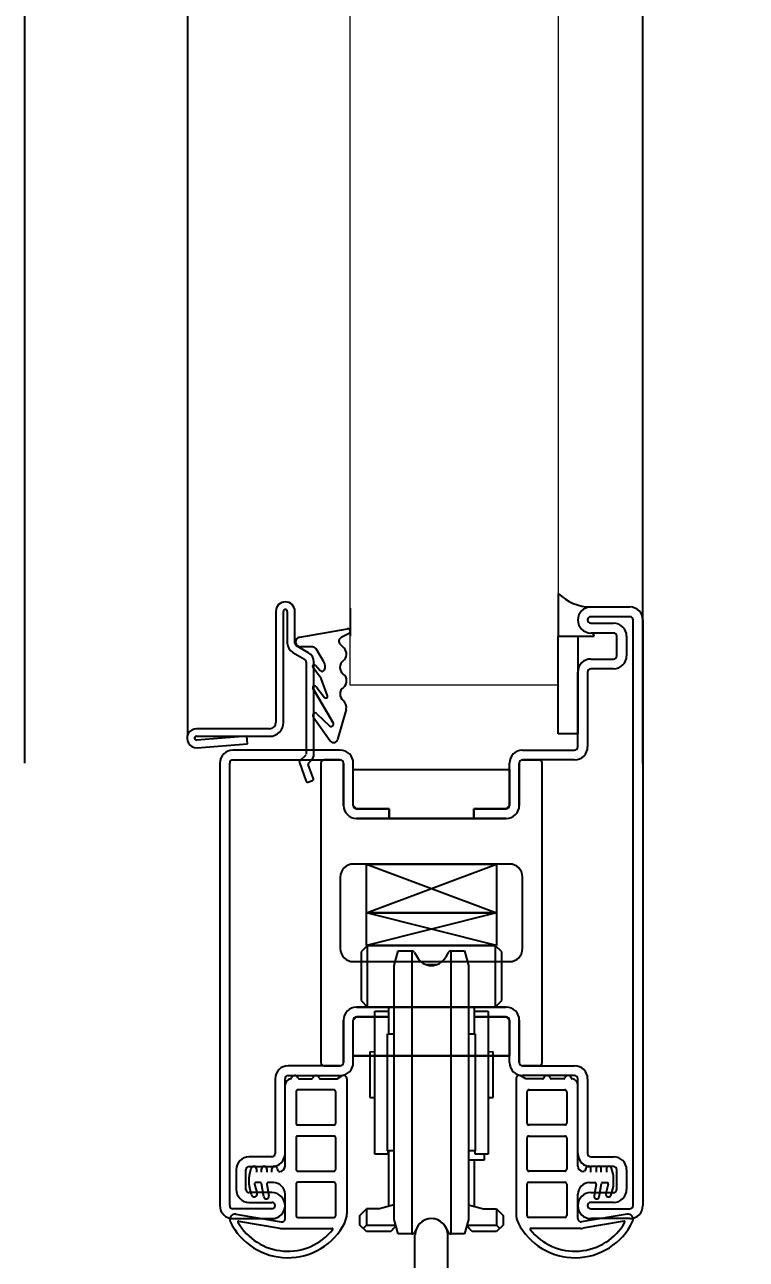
# Model space of a CAD drawing. Header units: inches. Extents: x -2661 to 42767, y -1222 to 9099.
# Drawn here: x -429.74 to -425.42, y 2746.38 to 2753.77 of the extents above; entities that cross this region are included whole.
import ezdxf
from ezdxf import colors
from ezdxf.entities.mleader import LeaderData, LeaderLine
from ezdxf.math import Vec2, Vec3

# ---------------------------------------------------------------- set-up
doc = ezdxf.new("R2010")
doc.units = ezdxf.units.IN
doc.header["$LTSCALE"] = 12
doc.header["$MEASUREMENT"] = 0
doc.layers.add('DESIGNER COMMENTS', color=221, linetype='CONTINUOUS', plot=False)
doc.layers.add('S-ANNO-NOTE', color=4, linetype='CONTINUOUS')
doc.layers.add('S-ARCH', color=1, linetype='CONTINUOUS')
doc.styles.add('Arial', font='arial.ttf', dxfattribs={"width": 0.85})

msp = doc.modelspace()

# ---------------------------------------------------------------- linework, layer by layer
at = {"layer": 'S-ARCH'}
for p, q in [((-429.74112, 2749.34898), (-429.74112, 2777.60671)), ((-428.76608, 2777.60671), (-428.76608, 2749.51925)), ((-426.03612, 2749.34898), (-426.03612, 2777.60671)), ((-426.54316, 2750.36498), (-426.54316, 2750.10948)), ((-428.23579, 2750.25859), (-428.23578, 2749.59358)), ((-428.19018, 2749.59358), (-428.19019, 2750.25859)), ((-428.16739, 2750.25859), (-428.16738, 2750.06893)), ((-428.12178, 2750.06893), (-428.12179, 2750.25859)), ((-427.79122, 2750.27801), (-427.79122, 2750.10948)), ((-426.34812, 2750.28498), (-426.11412, 2750.28498)), ((-426.11412, 2750.22648), (-426.34812, 2750.22648)), ((-426.34812, 2750.18748), (-426.21162, 2750.18748)), ((-426.09462, 2746.69698), (-426.09462, 2750.20698)), ((-426.03612, 2750.20698), (-426.03612, 2746.69698)), ((-428.09286, 2750.1048), (-427.8065, 2750.15333)), ((-427.79733, 2750.12509), (-427.84439, 2750.10191)), ((-426.54336, 2749.52448), (-426.54336, 2750.10948)), ((-426.54336, 2750.10948), (-426.42616, 2750.10948)), ((-426.54316, 2750.10948), (-426.32866, 2750.10948)), ((-426.42616, 2750.10948), (-426.42616, 2749.52448)), ((-426.21162, 2750.12898), (-426.34812, 2750.12898)), ((-426.19212, 2749.99248), (-426.19212, 2750.10948)), ((-426.13362, 2750.10948), (-426.13362, 2749.99248)), ((-428.04052, 2750.01105), (-428.11228, 2750.05248)), ((-428.01637, 2750.04527), (-428.08778, 2750.04523)), ((-427.94877, 2749.95628), (-427.99493, 2750.03314)), ((-427.85101, 2750.0618), (-427.8274, 2750.03821)), ((-428.13508, 2750.01299), (-428.06332, 2749.97155)), ((-428.05382, 2749.9551), (-428.05381, 2749.40302)), ((-428.00821, 2749.40302), (-428.00822, 2749.9551)), ((-426.34812, 2749.97298), (-426.21162, 2749.97298)), ((-427.9651, 2749.8554), (-428.01376, 2749.92358)), ((-427.99822, 2749.93614), (-427.97011, 2749.90395)), ((-426.42612, 2749.44648), (-426.42612, 2749.89498)), ((-426.36762, 2749.89498), (-426.36762, 2749.44648)), ((-426.21162, 2749.91448), (-426.34812, 2749.91448)), ((-427.89178, 2749.59143), (-428.0134, 2749.79812)), ((-428.0134, 2749.79812), (-427.89178, 2749.59143)), ((-427.99709, 2749.80958), (-427.94369, 2749.74339)), ((-427.92664, 2749.75331), (-427.9651, 2749.8554)), ((-427.98956, 2749.64542), (-427.9152, 2749.57309)), ((-427.81508, 2749.67136), (-427.86552, 2749.48993)), ((-428.01234, 2749.62608), (-427.90998, 2749.48214)), ((-428.27378, 2749.55558), (-428.71121, 2749.55558)), ((-428.71121, 2749.50998), (-428.27378, 2749.50998)), ((-428.40957, 2749.50978), (-428.71044, 2749.4872)), ((-428.4065, 2749.46428), (-428.40957, 2749.50978)), ((-426.42616, 2749.52448), (-426.54336, 2749.52448)), ((-428.70737, 2749.44171), (-428.4065, 2749.46428)), ((-427.84962, 2749.42698), (-428.49312, 2749.42698)), ((-426.75762, 2749.42698), (-426.44562, 2749.42698)), ((-428.57112, 2749.34898), (-428.57112, 2746.69698)), ((-428.51262, 2746.69698), (-428.51262, 2749.34898)), ((-428.49312, 2749.36848), (-427.84962, 2749.36848)), ((-428.095, 2749.35247), (-428.05366, 2749.23889)), ((-428.05604, 2749.39764), (-428.09324, 2749.36044)), ((-428.04045, 2749.34874), (-428.02379, 2749.3654)), ((-427.96662, 2749.34898), (-427.96662, 2747.55498)), ((-427.84962, 2749.36848), (-427.94712, 2749.36848)), ((-427.83012, 2749.34898), (-427.83012, 2749.09548)), ((-427.83012, 2749.09548), (-427.83012, 2749.34898)), ((-427.77162, 2749.09548), (-427.77162, 2749.34898)), ((-426.83562, 2749.09548), (-426.83562, 2749.34898)), ((-426.77712, 2749.09548), (-426.77712, 2749.34898)), ((-426.77712, 2749.34898), (-426.77712, 2749.09548)), ((-426.44562, 2749.36848), (-426.75762, 2749.36848)), ((-426.75762, 2749.36848), (-426.66012, 2749.36848)), ((-426.64062, 2747.55498), (-426.64062, 2749.34898)), ((-428.01081, 2749.25448), (-428.04222, 2749.34077)), ((-427.77162, 2749.30998), (-426.83562, 2749.30998)), ((-427.77162, 2749.09548), (-427.77162, 2749.30998)), ((-426.83562, 2749.30998), (-426.83562, 2749.09548)), ((-428.04392, 2749.23434), (-428.01535, 2749.24474)), ((-427.75212, 2749.07598), (-427.77162, 2749.09548)), ((-427.75212, 2749.07598), (-427.55712, 2749.07598)), ((-427.55712, 2749.07598), (-427.75212, 2749.07598)), ((-427.55712, 2749.07598), (-427.55712, 2749.01748)), ((-427.55712, 2749.01748), (-427.55712, 2749.07598)), ((-427.05012, 2749.01748), (-427.05012, 2749.07598)), ((-427.05012, 2749.07598), (-426.85512, 2749.07598)), ((-426.85512, 2749.07598), (-427.05012, 2749.07598)), ((-427.05012, 2749.07598), (-427.05012, 2749.01748)), ((-426.83562, 2749.09548), (-426.85512, 2749.07598)), ((-427.55712, 2749.01748), (-427.75212, 2749.01748)), ((-427.75212, 2749.01748), (-426.85512, 2749.01748)), ((-427.05012, 2749.01748), (-427.55712, 2749.01748)), ((-426.85512, 2749.01748), (-427.05012, 2749.01748)), ((-426.83562, 2748.74448), (-427.77162, 2748.74448)), ((-427.69362, 2748.45206), (-426.91362, 2748.74448)), ((-427.69362, 2748.74448), (-426.91362, 2748.74448)), ((-427.69362, 2748.45206), (-427.69362, 2748.74448)), ((-427.69362, 2748.74448), (-426.91362, 2748.45206)), ((-426.91362, 2748.74448), (-426.91362, 2748.45206)), ((-427.84962, 2748.66648), (-427.84962, 2748.23748)), ((-426.75762, 2748.23748), (-426.75762, 2748.66648)), ((-426.91362, 2748.25706), (-427.69362, 2748.45206)), ((-427.69362, 2748.45206), (-426.91362, 2748.45206)), ((-427.69362, 2748.25706), (-427.69362, 2748.45206)), ((-426.91362, 2748.45206), (-427.69362, 2748.45206)), ((-426.91362, 2748.45206), (-427.69362, 2748.25706)), ((-426.91362, 2748.45206), (-426.91362, 2748.25706)), ((-427.68582, 2748.25706), (-427.72482, 2748.21806)), ((-426.91362, 2748.25706), (-427.69362, 2748.25706)), ((-427.68582, 2747.88656), (-427.68582, 2748.25706)), ((-427.68582, 2748.25706), (-426.92142, 2748.25706)), ((-426.88242, 2748.21806), (-426.92142, 2748.25706)), ((-426.92142, 2748.25706), (-426.92142, 2747.88656)), ((-427.72482, 2748.21806), (-427.72482, 2747.92556)), ((-427.52592, 2748.13643), (-427.50252, 2748.22376)), ((-427.50252, 2748.22376), (-427.42184, 2748.22376)), ((-427.42184, 2748.22376), (-427.42184, 2746.52726)), ((-427.40495, 2748.21401), (-427.38806, 2748.18476)), ((-427.2023, 2748.21401), (-427.21919, 2748.18476)), ((-427.18541, 2746.52726), (-427.18541, 2748.22376)), ((-427.18541, 2748.22376), (-427.10472, 2748.22376)), ((-427.10472, 2748.22376), (-427.08132, 2748.13643)), ((-426.88242, 2747.92556), (-426.88242, 2748.21806)), ((-427.77162, 2748.15948), (-426.83562, 2748.15948)), ((-427.52592, 2746.61459), (-427.52592, 2748.13643)), ((-427.2758, 2748.14006), (-427.33144, 2748.14006)), ((-427.08132, 2748.13643), (-427.08132, 2746.61459)), ((-426.85512, 2747.88648), (-427.75212, 2747.88648)), ((-427.75212, 2747.88648), (-427.55712, 2747.88648)), ((-427.72482, 2747.92556), (-427.68582, 2747.88656)), ((-427.68582, 2747.88656), (-427.52592, 2747.88656)), ((-427.56102, 2747.88656), (-427.56102, 2747.72646)), ((-427.55712, 2747.88648), (-427.05012, 2747.88648)), ((-426.92142, 2747.88656), (-427.08132, 2747.88656)), ((-427.05012, 2747.88648), (-426.85512, 2747.88648)), ((-427.04622, 2747.72646), (-427.04622, 2747.88656)), ((-426.92142, 2747.88656), (-426.88242, 2747.92556)), ((-427.83012, 2747.80848), (-427.83012, 2747.55498)), ((-427.83012, 2747.55498), (-427.83012, 2747.80848)), ((-427.77162, 2747.80848), (-427.75212, 2747.82798)), ((-427.77162, 2747.55498), (-427.77162, 2747.80848)), ((-427.77162, 2747.59398), (-427.77162, 2747.80848)), ((-427.55712, 2747.82798), (-427.75212, 2747.82798)), ((-427.75212, 2747.82798), (-427.55712, 2747.82798)), ((-427.64292, 2747.00501), (-427.64292, 2747.86301)), ((-427.64292, 2747.86301), (-427.56492, 2747.86301)), ((-426.85512, 2747.82798), (-427.05012, 2747.82798)), ((-427.05012, 2747.82798), (-426.85512, 2747.82798)), ((-427.04232, 2747.86301), (-426.96432, 2747.86301)), ((-426.96432, 2747.86301), (-426.96432, 2747.00501)), ((-426.85512, 2747.82798), (-426.83562, 2747.80848)), ((-426.83562, 2747.55498), (-426.83562, 2747.80848)), ((-426.83562, 2747.80848), (-426.83562, 2747.59398)), ((-426.77712, 2747.55498), (-426.77712, 2747.80848)), ((-426.77712, 2747.80848), (-426.77712, 2747.55498)), ((-427.56687, 2747.02456), (-427.56687, 2747.72645)), ((-427.56492, 2747.72645), (-427.52592, 2747.72651)), ((-427.08132, 2747.72651), (-427.04232, 2747.72645)), ((-427.04037, 2747.02456), (-427.04037, 2747.72645)), ((-426.83562, 2747.59398), (-427.77162, 2747.59398)), ((-427.77162, 2747.59398), (-426.83562, 2747.59398)), ((-427.64292, 2747.61687), (-427.67334, 2747.61794)), ((-427.67334, 2747.61794), (-427.67334, 2747.34494)), ((-426.93312, 2747.61796), (-426.96432, 2747.61687)), ((-426.93312, 2747.34491), (-426.93312, 2747.61796)), ((-427.84962, 2747.53548), (-428.16162, 2747.53548)), ((-427.94712, 2747.53548), (-427.84962, 2747.53548)), ((-426.66012, 2747.53548), (-426.75762, 2747.53548)), ((-426.75762, 2747.53548), (-426.44562, 2747.53548)), ((-428.23962, 2747.45748), (-428.23962, 2747.00898)), ((-428.18112, 2747.00898), (-428.18112, 2747.45748)), ((-428.16162, 2747.47698), (-427.84962, 2747.47698)), ((-428.09646, 2747.45748), (-428.02204, 2747.45748)), ((-427.96971, 2747.45748), (-427.86912, 2747.45748)), ((-427.86912, 2747.45748), (-427.83987, 2747.47437)), ((-427.81062, 2747.45748), (-427.81062, 2746.64748)), ((-426.79662, 2747.45748), (-426.79662, 2746.64748)), ((-426.73812, 2747.45748), (-426.76737, 2747.47437)), ((-426.44562, 2747.47698), (-426.75762, 2747.47698)), ((-426.63754, 2747.45748), (-426.73812, 2747.45748)), ((-426.51079, 2747.45748), (-426.58521, 2747.45748)), ((-426.42612, 2747.00898), (-426.42612, 2747.45748)), ((-426.36762, 2747.45748), (-426.36762, 2747.00898)), ((-428.18112, 2746.93275), (-428.18112, 2747.41848)), ((-428.11482, 2747.37948), (-428.11482, 2747.19228)), ((-427.88862, 2747.39118), (-428.10312, 2747.39118)), ((-427.87692, 2747.19228), (-427.87692, 2747.37948)), ((-426.73032, 2747.19228), (-426.73032, 2747.37948)), ((-426.71862, 2747.39118), (-426.50412, 2747.39118)), ((-426.49242, 2747.37948), (-426.49242, 2747.19228)), ((-426.42612, 2746.93275), (-426.42612, 2747.41848)), ((-427.67334, 2747.34494), (-427.64292, 2747.346)), ((-426.96432, 2747.346), (-426.93312, 2747.34491)), ((-428.10312, 2747.18058), (-427.88862, 2747.18058)), ((-426.50412, 2747.18058), (-426.71862, 2747.18058)), ((-428.11482, 2747.10258), (-428.11482, 2746.91538)), ((-427.88862, 2747.11428), (-428.10312, 2747.11428)), ((-427.87692, 2746.91538), (-427.87692, 2747.10258)), ((-426.73032, 2746.91538), (-426.73032, 2747.10258)), ((-426.71862, 2747.11428), (-426.50412, 2747.11428)), ((-426.49242, 2747.10258), (-426.49242, 2746.91538)), ((-428.25912, 2746.98948), (-428.39562, 2746.98948)), ((-427.56492, 2747.00501), (-427.64292, 2747.00501)), ((-427.52592, 2747.02451), (-427.56492, 2747.02456)), ((-427.56492, 2747.02456), (-427.56492, 2747.00501)), ((-427.56102, 2747.02455), (-427.56102, 2746.69219)), ((-427.04232, 2747.02456), (-427.08132, 2747.02451)), ((-427.04232, 2747.00501), (-427.04232, 2747.02456)), ((-426.96432, 2747.00501), (-427.04232, 2747.00501)), ((-426.98772, 2747.00501), (-426.98772, 2746.97006)), ((-426.34812, 2746.98948), (-426.21162, 2746.98948)), ((-428.47362, 2746.91148), (-428.47362, 2746.79448)), ((-428.41512, 2746.79448), (-428.41512, 2746.91148)), ((-428.39562, 2746.93098), (-428.25912, 2746.93098)), ((-428.39429, 2746.88053), (-428.3834, 2746.9212)), ((-428.35273, 2746.91716), (-428.35273, 2746.89765)), ((-428.32153, 2746.89765), (-428.32153, 2746.91716)), ((-428.29033, 2746.91716), (-428.29033, 2746.89765)), ((-428.25912, 2746.89765), (-428.25912, 2746.91716)), ((-428.22846, 2746.9212), (-428.22397, 2746.90444)), ((-426.98772, 2746.97006), (-427.08132, 2746.97006)), ((-427.04622, 2746.69219), (-427.04622, 2746.97006)), ((-426.37879, 2746.9212), (-426.38328, 2746.90444)), ((-426.21162, 2746.93098), (-426.34812, 2746.93098)), ((-426.34812, 2746.89765), (-426.34812, 2746.91716)), ((-426.31692, 2746.91716), (-426.31692, 2746.89765)), ((-426.28572, 2746.89765), (-426.28572, 2746.91716)), ((-426.25452, 2746.91716), (-426.25452, 2746.89765)), ((-426.21295, 2746.88053), (-426.22385, 2746.9212)), ((-426.19212, 2746.79448), (-426.19212, 2746.91148)), ((-426.13362, 2746.91148), (-426.13362, 2746.79448)), ((-428.39562, 2746.82175), (-428.39562, 2746.87044)), ((-428.3303, 2746.83525), (-428.35588, 2746.83525)), ((-428.25132, 2746.83525), (-428.28278, 2746.83525)), ((-428.2202, 2746.90155), (-428.21232, 2746.90155)), ((-428.10312, 2746.90368), (-427.88862, 2746.90368)), ((-427.88862, 2746.83738), (-428.10312, 2746.83738)), ((-426.50412, 2746.90368), (-426.71862, 2746.90368)), ((-426.71862, 2746.83738), (-426.50412, 2746.83738)), ((-426.38705, 2746.90155), (-426.39492, 2746.90155)), ((-426.35592, 2746.83525), (-426.32447, 2746.83525)), ((-426.27694, 2746.83525), (-426.25137, 2746.83525)), ((-426.21162, 2746.82175), (-426.21162, 2746.87044)), ((-428.25912, 2746.77498), (-428.39562, 2746.77498)), ((-428.38099, 2746.76201), (-428.39429, 2746.81166)), ((-428.36341, 2746.82543), (-428.34873, 2746.77066)), ((-428.30884, 2746.75065), (-428.32262, 2746.82881)), ((-428.29046, 2746.8261), (-428.27812, 2746.75607)), ((-428.18112, 2746.61898), (-428.18112, 2746.76505)), ((-428.11482, 2746.82568), (-428.11482, 2746.63848)), ((-427.87692, 2746.63848), (-427.87692, 2746.82568)), ((-426.73032, 2746.63848), (-426.73032, 2746.82568)), ((-426.49242, 2746.82568), (-426.49242, 2746.63848)), ((-426.42612, 2746.61898), (-426.42612, 2746.76505)), ((-426.34812, 2746.77498), (-426.21162, 2746.77498)), ((-426.31678, 2746.8261), (-426.32913, 2746.75607)), ((-426.29841, 2746.75065), (-426.28463, 2746.82881)), ((-426.24384, 2746.82543), (-426.25851, 2746.77066)), ((-426.22626, 2746.76201), (-426.21295, 2746.81166)), ((-428.39562, 2746.71648), (-428.25912, 2746.71648)), ((-427.52592, 2746.70159), (-427.61562, 2746.67756)), ((-427.08132, 2746.70159), (-426.99162, 2746.67756)), ((-426.21162, 2746.71648), (-426.34812, 2746.71648)), ((-428.25912, 2746.67748), (-428.49312, 2746.67748)), ((-428.49312, 2746.61898), (-428.25912, 2746.61898)), ((-428.47622, 2746.64585), (-428.20388, 2746.59976)), ((-428.10312, 2746.62678), (-427.88862, 2746.62678)), ((-427.73262, 2746.63856), (-427.69362, 2746.67756)), ((-427.73262, 2746.58006), (-427.73262, 2746.63856)), ((-427.61562, 2746.67756), (-427.69362, 2746.67756)), ((-427.69362, 2746.67756), (-427.69362, 2746.58006)), ((-427.50252, 2746.52726), (-427.52592, 2746.61459)), ((-427.08132, 2746.61459), (-427.10472, 2746.52726)), ((-426.99162, 2746.67756), (-426.91362, 2746.67756)), ((-426.91362, 2746.67756), (-426.87462, 2746.63856)), ((-426.91362, 2746.67756), (-426.91362, 2746.58006)), ((-426.87462, 2746.63856), (-426.87462, 2746.58006)), ((-426.50412, 2746.62678), (-426.71862, 2746.62678)), ((-426.13103, 2746.64585), (-426.40337, 2746.59976)), ((-426.34812, 2746.67748), (-426.11412, 2746.67748)), ((-426.11412, 2746.61898), (-426.34812, 2746.61898)), ((-428.45944, 2746.60346), (-428.212, 2746.56158)), ((-428.19899, 2746.56048), (-427.89833, 2746.56048)), ((-427.69362, 2746.54106), (-427.73262, 2746.58006)), ((-427.71312, 2746.56056), (-427.69362, 2746.58006)), ((-427.69362, 2746.58006), (-427.51667, 2746.58006)), ((-427.54718, 2746.54106), (-427.69362, 2746.54106)), ((-427.38806, 2746.57023), (-427.40495, 2746.53701)), ((-427.21919, 2746.57023), (-427.2023, 2746.53701)), ((-427.09058, 2746.58006), (-426.91362, 2746.58006)), ((-426.91362, 2746.54106), (-427.06007, 2746.54106)), ((-426.91362, 2746.58006), (-426.89412, 2746.56056)), ((-426.87462, 2746.58006), (-426.91362, 2746.54106)), ((-426.40826, 2746.56048), (-426.70892, 2746.56048)), ((-426.14781, 2746.60346), (-426.39525, 2746.56158)), ((-427.42184, 2746.52726), (-427.50252, 2746.52726)), ((-427.40215, 2745.2737), (-427.40215, 2746.51919)), ((-427.20715, 2746.51919), (-427.20715, 2744.8057)), ((-427.10472, 2746.52726), (-427.18541, 2746.52726))]:
    msp.add_line(p, q, dxfattribs=at)
at = {"layer": 'S-ARCH', "lineweight": 18}
for p, q in [((-427.79116, 2749.81698), (-427.79116, 2777.60671)), ((-426.54316, 2777.60671), (-426.54316, 2749.81698)), ((-426.54316, 2749.81698), (-427.79116, 2749.81698))]:
    msp.add_line(p, q, dxfattribs=at)
at = {"layer": 'S-ARCH'}
for centre, radius, start, end in [((-428.17879, 2750.25859), 0.057, 0.00064, 180.00064), ((-426.34778, 2750.56358), 0.2786, 225.468016, 269.920977), ((-428.17879, 2750.25859), 0.0114, 0.00064, 180.00064), ((-426.34816, 2750.20698), 0.078, 90, 270), ((-426.34812, 2750.20698), 0.078, 90, 270), ((-426.11412, 2750.20698), 0.078, 0, 90), ((-426.34812, 2750.20698), 0.0195, 90, 270), ((-426.21162, 2750.10948), 0.078, 0, 90), ((-426.11412, 2750.20698), 0.0195, 0, 90), ((-428.08778, 2750.07524), 0.03, 99.751892, 270), ((-427.83334, 2750.07948), 0.025, 116.225753, 225.025353), ((-427.80396, 2750.13854), 0.015, 296.225753, 99.746244), ((-426.34816, 2750.10948), 0.0195, 360, 90), ((-426.21162, 2750.10948), 0.0195, 0, 90), ((-428.10278, 2750.06893), 0.0646, 180.00064, 240.00064), ((-428.10278, 2750.06893), 0.019, 180.00064, 240.00064), ((-428.01636, 2750.02027), 0.025, 30.986131, 90.028542), ((-427.86274, 2750.00284), 0.05, 307.280056, 45.025353), ((-428.07282, 2749.9551), 0.019, 0.00064, 60.00064), ((-428.07282, 2749.9551), 0.0646, 0.00064, 60.00064), ((-427.99019, 2749.92874), 0.04974, 335.063905, 33.625532), ((-427.80217, 2749.92327), 0.05, 127.280056, 233.425696), ((-426.34812, 2749.89498), 0.078, 90, 180), ((-426.21162, 2749.99248), 0.078, 270, 0), ((-426.21162, 2749.99248), 0.0195, 270, 0), ((-428.0057, 2749.9295), 0.01, 41.551411, 216.316822), ((-427.95881, 2749.91381), 0.015, 221.125231, 336.222249), ((-427.86176, 2749.84296), 0.05, 307.174755, 53.425696), ((-426.34812, 2749.89498), 0.0195, 90, 180), ((-428.00478, 2749.80319), 0.01, 39.732343, 210.472906), ((-427.80133, 2749.76328), 0.05, 127.174755, 231.745347), ((-427.936, 2749.74978), 0.01, 219.732343, 20.643286), ((-427.86325, 2749.68476), 0.05, 344.462808, 51.745347), ((-428.00008, 2749.63472), 0.015, 45.511718, 215.172544), ((-428.27378, 2749.59358), 0.038, 270.00064, 0.00064), ((-428.27378, 2749.59358), 0.0836, 270.00064, 0.00064), ((-427.90468, 2749.58378), 0.015, 225.475142, 30.676743), ((-428.71121, 2749.49858), 0.057, 90.00064, 273.858704), ((-428.71121, 2749.49858), 0.0114, 90.00064, 273.858704), ((-428.49312, 2749.34898), 0.078, 90, 180), ((-427.88961, 2749.49663), 0.025, 215.417053, 344.462808), ((-427.84962, 2749.34898), 0.078, 0, 90), ((-426.75762, 2749.34898), 0.078, 90, 180), ((-426.44562, 2749.44648), 0.078, 270, 0), ((-426.44562, 2749.44648), 0.0195, 270, 0), ((-428.49312, 2749.34898), 0.0195, 90, 180), ((-428.08786, 2749.35507), 0.0076, 135.00064, 200.00205), ((-428.03507, 2749.34337), 0.0076, 135.00064, 200.00205), ((-428.06141, 2749.40302), 0.0532, 315.00064, 0.00064), ((-427.94712, 2749.34898), 0.0195, 90, 180), ((-427.84962, 2749.34898), 0.0195, 0, 90), ((-427.84962, 2749.34898), 0.0195, 0, 90), ((-426.75762, 2749.34898), 0.0195, 90, 180), ((-426.75762, 2749.34898), 0.0195, 90, 180), ((-426.66012, 2749.34898), 0.0195, 0, 90), ((-428.04652, 2749.24149), 0.0076, 200.00205, 290.00205), ((-428.01795, 2749.25188), 0.0076, 290.00205, 20.00205), ((-427.75212, 2749.09548), 0.078, 180, 270), ((-427.75212, 2749.09548), 0.078, 180, 270), ((-427.75212, 2749.09548), 0.0195, 180, 270), ((-426.85512, 2749.09548), 0.078, 270, 0), ((-426.85512, 2749.09548), 0.0195, 270, 0), ((-426.85512, 2749.09548), 0.078, 270, 0), ((-427.77162, 2748.66648), 0.078, 90, 180), ((-426.83562, 2748.66648), 0.078, 0, 90), ((-427.77162, 2748.23748), 0.078, 180, 270), ((-427.42184, 2748.20426), 0.0195, 30, 90), ((-427.30362, 2748.23351), 0.0975, 210, 330), ((-427.18541, 2748.20426), 0.0195, 90, 150), ((-426.83562, 2748.23748), 0.078, 270, 0), ((-427.75212, 2747.80848), 0.078, 90, 180), ((-427.75212, 2747.80848), 0.078, 90, 180), ((-426.85512, 2747.80848), 0.078, 0, 90), ((-426.85512, 2747.80848), 0.078, 0, 90), ((-427.75212, 2747.80848), 0.0195, 90, 180), ((-426.85512, 2747.80848), 0.0195, 0, 90), ((-428.16162, 2747.45748), 0.078, 90, 180), ((-427.94712, 2747.55498), 0.0195, 180, 270), ((-427.84962, 2747.55498), 0.078, 270, 0), ((-427.84962, 2747.55498), 0.0195, 270, 0), ((-427.84962, 2747.55498), 0.0195, 270, 0), ((-426.75762, 2747.55498), 0.078, 180, 270), ((-426.75762, 2747.55498), 0.0195, 180, 270), ((-426.75762, 2747.55498), 0.0195, 180, 270), ((-426.66012, 2747.55498), 0.0195, 270, 0), ((-426.44562, 2747.45748), 0.078, 0, 90), ((-428.16162, 2747.45748), 0.0195, 90, 180), ((-428.14212, 2747.41848), 0.039, 98.361006, 180), ((-428.14893, 2747.46478), 0.0078, 278.361006, 344.484798), ((-428.12262, 2747.45748), 0.0195, 16.60155, 164.484798), ((-428.09646, 2747.46528), 0.0078, 196.60155, 270), ((-428.02204, 2747.46528), 0.0078, 270, 343.39845), ((-427.99587, 2747.45748), 0.0195, 16.60155, 163.39845), ((-427.96971, 2747.46528), 0.0078, 196.60155, 270), ((-427.83012, 2747.45748), 0.0195, 0, 120), ((-426.77712, 2747.45748), 0.0195, 60, 180), ((-426.63754, 2747.46528), 0.0078, 270, 343.39845), ((-426.61137, 2747.45748), 0.0195, 16.60155, 163.39845), ((-426.58521, 2747.46528), 0.0078, 196.60155, 270), ((-426.51079, 2747.46528), 0.0078, 270, 343.39845), ((-426.48462, 2747.45748), 0.0195, 15.515202, 163.39845), ((-426.45832, 2747.46478), 0.0078, 195.515202, 261.638994), ((-426.46512, 2747.41848), 0.039, 0, 81.638994), ((-426.44562, 2747.45748), 0.0195, 0, 90), ((-428.10312, 2747.37948), 0.0117, 90, 180), ((-427.88862, 2747.37948), 0.0117, 0, 90), ((-426.71862, 2747.37948), 0.0117, 90, 180), ((-426.50412, 2747.37948), 0.0117, 0, 90), ((-428.10312, 2747.19228), 0.0117, 180, 270), ((-427.88862, 2747.19228), 0.0117, 270, 0), ((-426.71862, 2747.19228), 0.0117, 180, 270), ((-426.50412, 2747.19228), 0.0117, 270, 0), ((-428.10312, 2747.10258), 0.0117, 90, 180), ((-427.88862, 2747.10258), 0.0117, 0, 90), ((-426.71862, 2747.10258), 0.0117, 90, 180), ((-426.50412, 2747.10258), 0.0117, 0, 90), ((-428.39562, 2746.91148), 0.078, 90, 180), ((-428.25912, 2747.00898), 0.078, 270, 0), ((-428.25912, 2747.00898), 0.0195, 270, 0), ((-426.34812, 2747.00898), 0.078, 180, 270), ((-426.34812, 2747.00898), 0.0195, 180, 270), ((-426.21162, 2746.91148), 0.078, 0, 90), ((-428.39562, 2746.91148), 0.0195, 90, 180), ((-428.36833, 2746.91716), 0.0156, 0, 165), ((-428.30593, 2746.91716), 0.0156, 0, 180), ((-428.24352, 2746.91716), 0.0156, 15, 180), ((-428.21232, 2746.93275), 0.0312, 270, 0), ((-428.10312, 2746.91538), 0.0117, 180, 270), ((-427.88862, 2746.91538), 0.0117, 270, 0), ((-426.71862, 2746.91538), 0.0117, 180, 270), ((-426.50412, 2746.91538), 0.0117, 270, 0), ((-426.39492, 2746.93275), 0.0312, 180, 270), ((-426.36372, 2746.91716), 0.0156, 0, 165), ((-426.30132, 2746.91716), 0.0156, 0, 180), ((-426.23892, 2746.91716), 0.0156, 15, 180), ((-426.21162, 2746.91148), 0.0195, 0, 90), ((-428.35662, 2746.87044), 0.039, 165, 180), ((-428.35588, 2746.82745), 0.0078, 90, 195), ((-428.3303, 2746.82745), 0.0078, 10, 90), ((-428.28278, 2746.82745), 0.0078, 90, 190), ((-428.25132, 2746.76505), 0.0702, 0, 90), ((-428.10312, 2746.82568), 0.0117, 90, 180), ((-427.88862, 2746.82568), 0.0117, 0, 90), ((-426.71862, 2746.82568), 0.0117, 90, 180), ((-426.50412, 2746.82568), 0.0117, 0, 90), ((-426.35592, 2746.76505), 0.0702, 90, 180), ((-426.32447, 2746.82745), 0.0078, 350, 90), ((-426.27694, 2746.82745), 0.0078, 90, 170), ((-426.25137, 2746.82745), 0.0078, 345, 90), ((-426.25062, 2746.87044), 0.039, 0, 15), ((-428.39562, 2746.79448), 0.078, 180, 270), ((-428.39562, 2746.79448), 0.0195, 180, 270), ((-428.35662, 2746.82175), 0.039, 180, 195), ((-428.36486, 2746.76634), 0.0167, 195, 15), ((-428.25912, 2746.69698), 0.078, 270, 90), ((-426.34812, 2746.69698), 0.078, 90, 270), ((-426.24238, 2746.76634), 0.0167, 165, 345), ((-426.25062, 2746.82175), 0.039, 345, 0), ((-426.21162, 2746.79448), 0.0195, 270, 0), ((-426.21162, 2746.79448), 0.078, 270, 0), ((-428.49312, 2746.69698), 0.078, 180, 270), ((-428.49312, 2746.69698), 0.0195, 180, 270), ((-428.29348, 2746.75336), 0.0156, 190, 10), ((-428.25912, 2746.69698), 0.0195, 270, 90), ((-426.34812, 2746.69698), 0.0195, 90, 270), ((-426.31377, 2746.75336), 0.0156, 170, 350), ((-426.11412, 2746.69698), 0.078, 270, 0), ((-426.11412, 2746.69698), 0.0195, 270, 0), ((-428.48142, 2746.61509), 0.0312, 80.394001, 205.746923), ((-428.20062, 2746.61898), 0.0195, 260.394001, 0), ((-428.10312, 2746.63848), 0.0117, 180, 270), ((-427.88862, 2746.63848), 0.0117, 270, 0), ((-427.92762, 2746.64748), 0.117, 333.080443, 0), ((-427.30362, 2746.52148), 0.0975, 0, 180), ((-427.30362, 2746.52148), 0.0975, 30, 150), ((-426.67962, 2746.64748), 0.117, 180, 206.919557), ((-426.71862, 2746.63848), 0.0117, 180, 270), ((-426.50412, 2746.63848), 0.0117, 270, 0), ((-426.40662, 2746.61898), 0.0195, 180, 279.605999), ((-426.12582, 2746.61509), 0.0312, 334.253077, 99.605999), ((-428.16468, 2746.76785), 0.38286, 205.746923, 333.080443), ((-428.46009, 2746.59961), 0.0039, 80.394001, 209.661396), ((-428.16468, 2746.76785), 0.34386, 209.661396, 321.579003), ((-428.19899, 2746.63848), 0.078, 260.394001, 270), ((-427.89833, 2746.55658), 0.0039, 321.579003, 90), ((-427.30362, 2746.34606), 0.312, 132.740392, 141.317813), ((-427.42184, 2746.54676), 0.0195, 270, 330), ((-427.18541, 2746.54676), 0.0195, 210, 270), ((-427.30362, 2746.34606), 0.312, 38.682187, 47.259608), ((-426.44257, 2746.76785), 0.38286, 206.919557, 334.253077), ((-426.70892, 2746.55658), 0.0039, 90, 218.420997), ((-426.44257, 2746.76785), 0.34386, 218.420997, 330.338604), ((-426.40826, 2746.63848), 0.078, 270, 279.605999), ((-426.14716, 2746.59961), 0.0039, 330.338604, 99.605999)]:
    msp.add_arc(centre, radius, start, end, dxfattribs=at)

# ---------------------------------------------------------------- leaders
at = {"layer": 'DESIGNER COMMENTS'}
ml = msp.add_multileader_mtext('Standard', dxfattribs=at)
ml.set_content('\\A1;{\\C221;**OR REMOVE BLOCKING  AND CHECK STEEL BEAM FOR COMPRESSION/FULLY UNBRACED**}', color=4, style='Arial')
ml.set_leader_properties(color=2)
ml.build(insert=Vec2(0, 0))
ml.multileader.update_dxf_attribs({"dogleg_length": 0.36, "arrow_head_size": 1.3125, "scale": 12})
ctx = ml.context
ctx.base_point, ctx.scale, ctx.char_height, ctx.arrow_head_size, ctx.landing_gap_size, ctx.plane_origin = Vec3(-821.89359, 2812.87241), 12, 1.125, 1.3125, 1.08, Vec3(-798.84089, 3112.57783)
ctx.text_align_type = 2
notes = []
notes.append((ctx, [(0, (0, 0, 0), (0, 0), (1, 0), 1, [])]))
ctx.mtext.insert, ctx.mtext.width, ctx.mtext.alignment, ctx.mtext.flow_direction = Vec3(-803.19341, 2813.4445), 18.6130968, 3, 5
ml = msp.add_multileader_mtext('Standard', dxfattribs=at)
ml.set_content('\\A1;{\\C221;**OR REMOVE BLOCKING  AND CHECK STEEL BEAM FOR COMPRESSION/FULLY UNBRACED**}', color=4, style='Arial')
ml.set_leader_properties(color=2)
ml.build(insert=Vec2(0, 0))
ml.multileader.update_dxf_attribs({"dogleg_length": 0.36, "arrow_head_size": 1.3125, "scale": 12})
ctx = ml.context
ctx.base_point, ctx.scale, ctx.char_height, ctx.arrow_head_size, ctx.landing_gap_size, ctx.plane_origin = Vec3(-919.29777, 2809.54938), 12, 1.125, 1.3125, 1.08, Vec3(-896.24507, 3109.25481)
ctx.text_align_type = 2
notes.append((ctx, [(0, (0, 0, 0), (0, 0), (1, 0), 1, [])]))
ctx.mtext.insert, ctx.mtext.width, ctx.mtext.alignment, ctx.mtext.flow_direction = Vec3(-900.59759, 2810.12148), 18.6130968, 3, 5
at = {"layer": 'S-ANNO-NOTE'}
ml = msp.add_multileader_mtext('Standard', dxfattribs=at)
ml.set_content('\\A1;P.T. 3x SILL PLATE w/ H.D.G. {\\H0.7x;\\S5#8;}"%%C ANCHOR BOLTS AT SPACING PER SHEAR WALL SCHEDULE', color=4, style='Arial')
ml.set_leader_properties(color=2)
ml.build(insert=Vec2(0, 0))
ml.multileader.update_dxf_attribs({"dogleg_length": 0.36, "arrow_head_size": 1.3125, "scale": 12})
ctx = ml.context
ctx.base_point, ctx.scale, ctx.char_height, ctx.arrow_head_size, ctx.landing_gap_size, ctx.plane_origin = Vec3(-290.50019, 2763.80432), 12, 1.125, 1.3125, 1.08, Vec3(-295.17444, 3039.19473)
ctx.text_align_type = 2
notes.append((ctx, [(1, (1, 1, 0), (-264.73685, 2763.80432), (-1, 0), 1.5, [(0, [(-251.33078, 2742.54031)], 0, [])])]))
ctx.mtext.insert, ctx.mtext.width, ctx.mtext.alignment, ctx.mtext.flow_direction = Vec3(-267.31685, 2764.37641), 22.1494311, 3, 5
ml = msp.add_multileader_mtext('Standard', dxfattribs=at)
ml.set_content('{\\C4;E.N.}', color=256, style='Arial')
ml.set_leader_properties(color=2)
ml.build(insert=Vec2(0, 0))
ml.multileader.update_dxf_attribs({"dogleg_length": 0.36, "arrow_head_size": 1.3125, "scale": 12})
ctx = ml.context
ctx.base_point, ctx.scale, ctx.char_height, ctx.arrow_head_size, ctx.landing_gap_size, ctx.plane_origin = Vec3(-373.60243, 2763.16787), 12, 1.125, 1.3125, 0.75, Vec3(-419.99687, 3060.31915)
ctx.text_align_type = 2
notes.append((ctx, [(1, (1, 1, 0), (-368.22616, 2763.16787), (-1, 0), 1.5, [(0, [(-348.24284, 2744.64195)], 0, [])])]))
ctx.mtext.insert, ctx.mtext.width, ctx.mtext.alignment, ctx.mtext.flow_direction = Vec3(-370.47616, 2763.73037), 17.75, 3, 5
ml = msp.add_multileader_mtext('Standard', dxfattribs=at)
ml.set_content('\\A1;2x BLOCKING', color=256, style='Arial')
ml.set_leader_properties(color=2)
ml.build(insert=Vec2(0, 0))
ml.multileader.update_dxf_attribs({"dogleg_length": 0.125, "arrow_head_size": 1.3125, "scale": 12})
ctx = ml.context
ctx.base_point, ctx.scale, ctx.char_height, ctx.arrow_head_size, ctx.landing_gap_size, ctx.plane_origin = Vec3(-379.78935, 2755.69757), 12, 1.125, 1.3125, 0.75, Vec3(-373.64798, 2949.29572)
ctx.text_align_type = 2
notes.append((ctx, [(1, (1, 1, 0), (-368.22616, 2755.69757), (-1, 0), 1.5, [(0, [(-349.07009, 2737.70445)], 0, [])])]))
ctx.mtext.insert, ctx.mtext.width, ctx.mtext.defined_height, ctx.mtext.alignment, ctx.mtext.flow_direction = Vec3(-370.47616, 2756.26966), 13.3125, 4.37074, 3, 5
ml = msp.add_multileader_mtext('Standard', dxfattribs=at)
ml.set_content('\\A1;SHEATHING w/ E.N. PER PLAN', color=256, style='Arial')
ml.set_leader_properties(color=2)
ml.build(insert=Vec2(0, 0))
ml.multileader.update_dxf_attribs({"dogleg_length": 0.125, "arrow_head_size": 1.3125, "scale": 12})
ctx = ml.context
ctx.base_point, ctx.scale, ctx.char_height, ctx.arrow_head_size, ctx.landing_gap_size, ctx.plane_origin = Vec3(-280.03047, 2753.05432), 12, 1.125, 1.3125, 0.75, Vec3(-269.37565, 2944.65247)
ctx.text_align_type = 2
notes.append((ctx, [(1, (1, 1, 0), (-264.73685, 2753.05432), (-1, 0), 1.5, [(0, [(-259.52791, 2744.39195)], 0, [])])]))
ctx.mtext.insert, ctx.mtext.width, ctx.mtext.defined_height, ctx.mtext.alignment, ctx.mtext.flow_direction = Vec3(-266.98685, 2753.6172), 13.3125, 4.37074, 3, 5
ml = msp.add_multileader_mtext('Standard', dxfattribs=at)
ml.set_content('\\A1;SHEATHING w/ E.N. PER PLAN', color=256, style='Arial')
ml.set_leader_properties(color=2)
ml.build(insert=Vec2(0, 0))
ml.multileader.update_dxf_attribs({"dogleg_length": 0.125, "arrow_head_size": 1.3125, "scale": 12})
ctx = ml.context
ctx.base_point, ctx.scale, ctx.char_height, ctx.arrow_head_size, ctx.landing_gap_size, ctx.plane_origin = Vec3(-383.51977, 2751.15689), 12, 1.125, 1.3125, 0.75, Vec3(-373.64798, 2944.75504)
ctx.text_align_type = 2
notes.append((ctx, [(1, (1, 1, 0), (-368.22616, 2751.15689), (-1, 0), 1.5, [(0, [(-361.52272, 2744.39195)], 0, [])])]))
ctx.mtext.insert, ctx.mtext.width, ctx.mtext.defined_height, ctx.mtext.alignment, ctx.mtext.flow_direction = Vec3(-370.47616, 2751.71977), 13.3125, 4.37074, 3, 5
for ctx, leaders in notes:
    for number, flags, end, landing, length, lines in leaders:
        leader = LeaderData()
        leader.index, (leader.has_last_leader_line, leader.has_dogleg_vector, leader.attachment_direction) = number, flags
        leader.last_leader_point, leader.dogleg_vector, leader.dogleg_length = Vec3(end), Vec3(landing), length
        for number, points, colour, breaks in lines:
            line = LeaderLine()
            line.index, line.vertices, line.color, line.breaks = number, Vec3.list(points), colors.encode_raw_color(colour), breaks
            leader.lines.append(line)
        ctx.leaders.append(leader)

doc.saveas('drawing.dxf')
